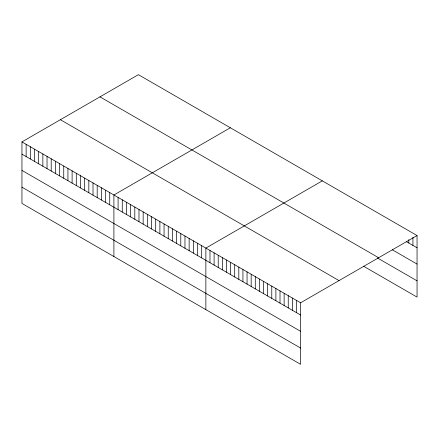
<?xml version="1.0" encoding="UTF-8"?>
<svg xmlns="http://www.w3.org/2000/svg" width="439" height="439" viewBox="0 0 439 439"><rect width="100%" height="100%" fill="white"/><g stroke="black" fill="none" stroke-linecap="round" stroke-linejoin="round"><path stroke-width="0.66" d="M21.95 141.901L300.605 302.784L300.605 364.326L21.95 203.444L21.95 141.901L138.395 74.674L417.05 235.556L417.05 297.099L363.497 266.182M230.349 127.765L113.904 194.993L113.904 256.535M322.308 180.857L205.864 248.084L205.864 309.627M300.605 302.784L417.05 235.556M406.459 241.68L417.05 247.794M392.334 249.796L417.05 264.064M99.966 96.86L378.621 257.742M377.622 258.066L417.05 280.828M60.379 119.715L339.034 280.598M21.95 154.144L300.605 315.026M21.95 170.414L300.605 331.291M21.95 187.173L300.605 348.056M412.929 237.258L412.929 245.417M408.813 239.639L408.813 243.041M296.49 300.408L296.49 312.645M292.369 298.026L292.369 310.269M288.247 295.65L288.247 307.887M284.132 293.268L284.132 305.511M280.011 290.892L280.011 303.135M275.89 288.516L275.89 300.753M271.774 286.135L271.774 298.377M267.653 283.759L267.653 295.996M263.532 281.377L263.532 293.62M259.416 279.001L259.416 291.244M255.295 276.625L255.295 288.862M251.174 274.243L251.174 286.486M247.058 271.867L247.058 284.11M242.937 269.486L242.937 281.728M238.816 267.11L238.816 279.352M234.7 264.733L234.7 276.971M230.579 262.352L230.579 274.594M226.458 259.976L226.458 272.218M222.343 257.6L222.343 269.837M218.221 255.218L218.221 267.461M214.1 252.842L214.1 265.079M209.985 250.46L209.985 262.703M201.682 245.67L201.682 257.912M197.506 243.255L197.506 255.498M193.325 240.846L193.325 253.083M189.143 238.432L189.143 250.674M184.962 236.017L184.962 248.26M180.786 233.603L180.786 245.845M176.604 231.194L176.604 243.431M172.423 228.779L172.423 241.016M168.247 226.365L168.247 238.607M164.065 223.95L164.065 236.193M159.884 221.541L159.884 233.778M155.702 219.127L155.702 231.364M151.526 216.712L151.526 228.955M147.345 214.298L147.345 226.54M143.163 211.883L143.163 224.126M138.987 209.474L138.987 221.711M134.806 207.06L134.806 219.302M130.624 204.645L130.624 216.888M126.448 202.231L126.448 214.473M122.267 199.822L122.267 212.059M118.086 197.407L118.086 209.65M109.728 192.578L109.728 204.821M105.547 190.169L105.547 202.406M101.365 187.755L101.365 199.992M97.189 185.34L97.189 197.583M93.008 182.926L93.008 195.168M88.826 180.517L88.826 192.754M84.65 178.102L84.65 190.339M80.469 175.688L80.469 187.93M76.287 173.273L76.287 185.516M72.106 170.859L72.106 183.101M67.93 168.45L67.93 180.687M63.748 166.035L63.748 178.278M59.567 163.621L59.567 175.863M55.391 161.206L55.391 173.449M51.209 158.797L51.209 171.034M47.028 156.383L47.028 168.625M42.852 153.968L42.852 166.211M38.67 151.554L38.67 163.796M34.489 149.145L34.489 161.382M30.307 146.73L30.307 158.967M26.131 144.316L26.131 156.558"/></g></svg>
